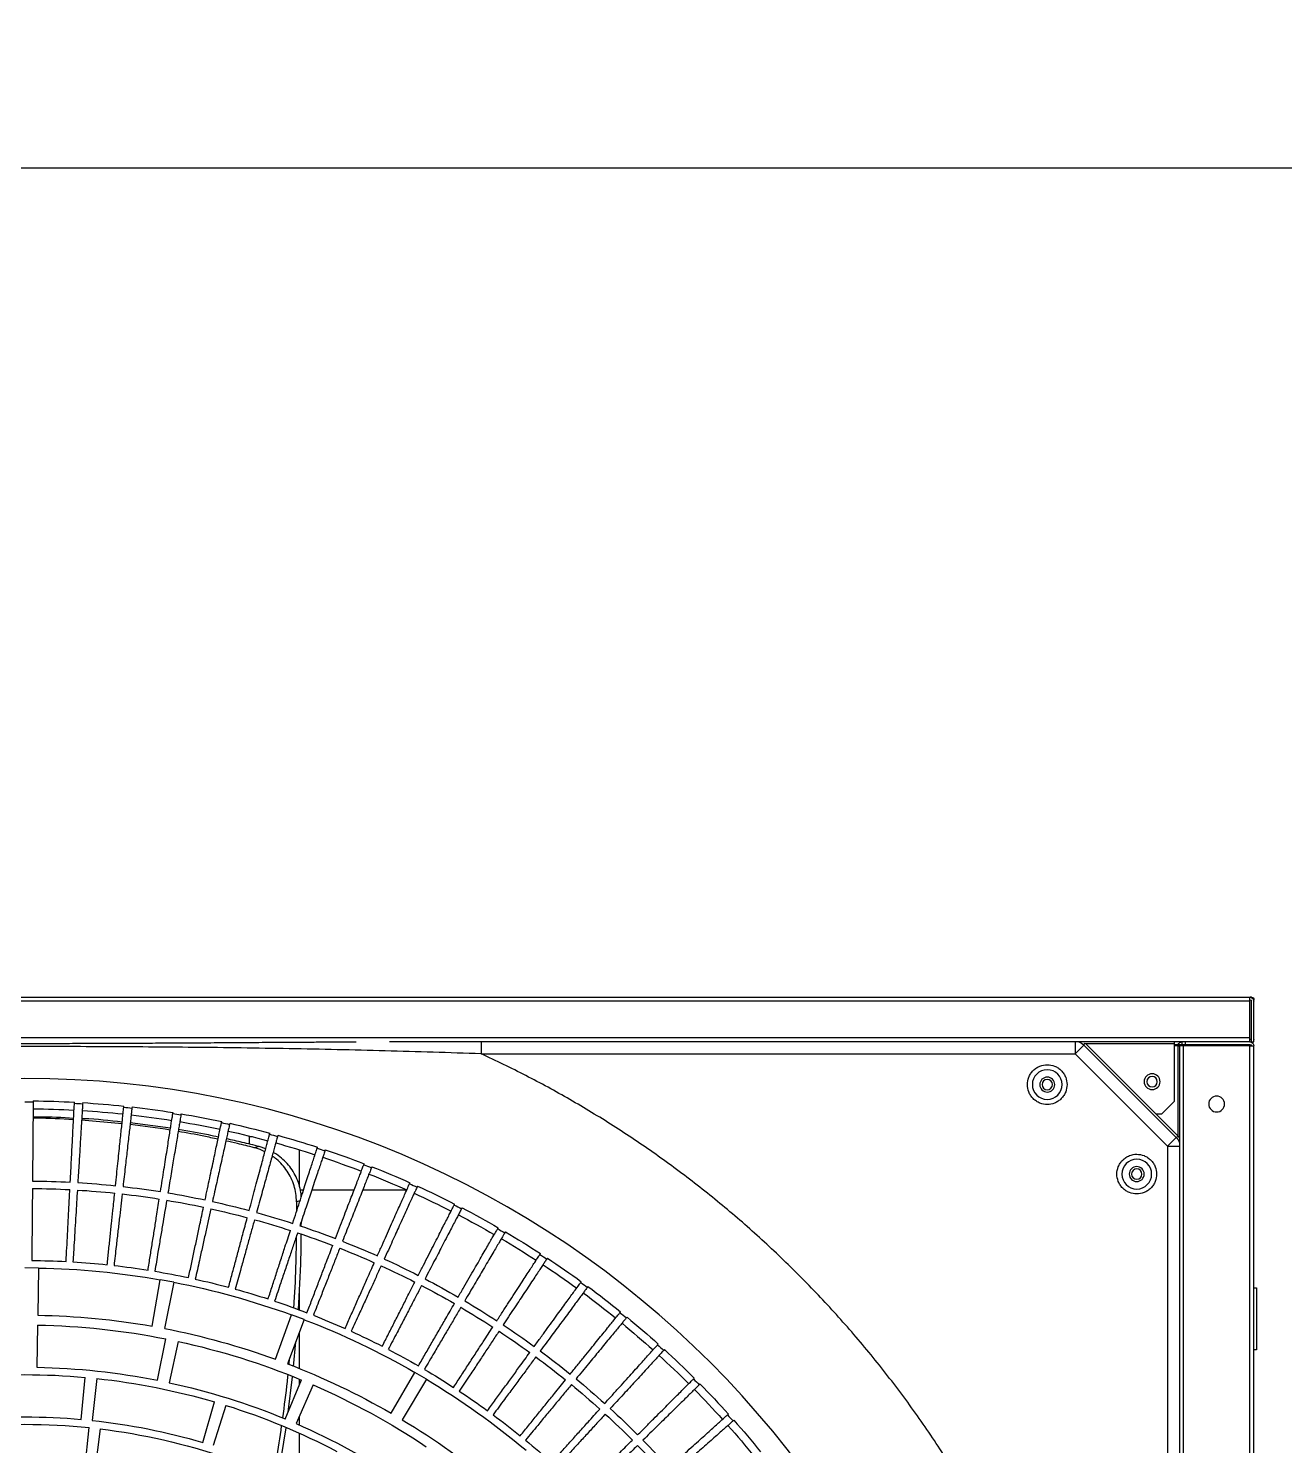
# Model space of a CAD drawing. Header units: millimetres. Extents: x 11476074 to 24729458, y -1239991 to 2813188.
# Drawn here: x 12563098 to 12563604, y 429349 to 429919 of the extents above; entities that cross this region are included whole.
import ezdxf

# ---------------------------------------------------------------- set-up
doc = ezdxf.new("R2010")
doc.units = ezdxf.units.MM
doc.header["$LTSCALE"] = 1000
for name, color, linetype in [('20220819景观提资', 11, 'Continuous'), ('HZHZNEWPLOTLAYER#@$TT', 7, 'Continuous'), ('S-热媒1', 200, '热媒管1'), ('排水沟', 133, 'Continuous')]:
    doc.layers.add(name, color=color, linetype=linetype)
doc.styles.add('TITXV', font='', dxfattribs={"width": 0.7})
doc.styles.get('TITXV').set_extended_font_data('SimSun')
doc.linetypes.add('热媒管1', pattern='A,5,-0.2,["1RM",TITXV,S=0.2,R=0,X=-0.1,Y=-0.1],-0.4', length=5.6)

# ---------------------------------------------------------------- blocks, each defined once
blk = doc.blocks.new('A$C2E1F4B8B')
at = {"layer": '20220819景观提资'}
h = blk.add_hatch(dxfattribs=at)
h.set_pattern_fill('草坪或沼泽', color=68, scale=200)
h.set_pattern_definition([(0, (-25387.84, -126494.34), (800, 800), [120, -24, 32, -24, 120, -480]), (0, (-25427.84, -126470.34), (800, 800), [80, -60, 120, -60, 80, -400]), (0, (-25147.84, -126150.34), (800, 800), [100, -40, 100, -560]), (0, (-25547.84, -125990.34), (800, 800), [40, -80, 40, -640]), (90, (-25467.84, -125990.34), (-800, 800), [72, -728]), (90, (-25227.84, -126470.34), (-800, 800), [80, -720]), (90, (-25027.84, -126150.34), (-800, 800), [80, -720]), (45, (-25123.84, -126478.34), (9e-14, 800), [80, -1051.3708]), (135, (-25331.84, -126478.34), (-800, 9e-14), [80, -1051.3708]), (63.43495, (-25147.84, -126474.34), (4e-08, 800), [80, -1708.8544]), (75.96376, (-25187.84, -126470.34), (3e-08, 800), [80, -3218.4845]), (75.96376, (-24987.84, -126150.34), (3e-08, 800), [64, -3234.4845]), (75.96376, (-25451.84, -125990.34), (3e-08, 800), [56, -3242.4845]), (104.03624, (-25267.84, -126470.34), (-3e-08, 800), [80, -3218.4845]), (104.03624, (-25067.84, -126150.34), (-3e-08, 800), [64, -3234.4845]), (104.03624, (-25483.84, -125990.34), (-3e-08, 800), [56, -3242.4845]), (116.56505, (-25307.84, -126474.34), (-3e-07, 800), [80, -1708.8534])])
edge = h.paths.add_edge_path()
edge.add_arc((44235.03, 65460.2), 1750.28, 360, 395.09193)
edge.add_line((45667.17, 66466.42), (38842.06, 76200))
edge.add_line((38842.06, 76200), (37506, 76200))
edge.add_line((37506, 76200), (37234.9, 76200))
edge.add_line((37234.9, 76200), (37234.9, 77700))
edge.add_line((37234.9, 77700), (35934.9, 77700))
edge.add_line((35934.9, 77700), (34734.9, 77700))
edge.add_line((34734.9, 77700), (34734.9, 85100))
edge.add_line((34734.9, 85100), (34979.15, 85192.41))
edge.add_line((34979.15, 85192.41), (32340.76, 83499.46))
edge.add_line((32340.76, 83499.46), (32534.9, 83500))
edge.add_line((32534.9, 83500), (28299.19, 83500))
edge.add_line((28299.19, 83500), (28299.19, 81108.02))
edge.add_line((28299.19, 81108.02), (28299.19, 78471.41))
edge.add_line((28299.19, 78471.41), (32556.41, 78468.58))
edge.add_line((32556.41, 78468.58), (32556.41, 73287.21))
edge.add_line((32556.41, 73287.21), (35556.41, 73287.21))
edge.add_line((35556.41, 73287.21), (35556.41, 72687.21))
edge.add_line((35556.41, 72687.21), (38201.07, 72687.21))
edge.add_line((38201.07, 72687.21), (38201.07, 73587.21))
edge.add_line((38201.07, 73587.21), (40001.07, 73587.21))
edge.add_line((40001.07, 73587.21), (40001.07, 71787.21))
edge.add_line((40001.07, 71787.21), (38201.07, 71787.21))
edge.add_line((38201.07, 71787.21), (33618.63, 71787.21))
edge.add_line((33618.63, 71787.21), (33618.63, 72687.21))
edge.add_line((33618.63, 72687.21), (32556.41, 72687.21))
edge.add_line((32556.41, 72687.21), (32556.41, 73287.21))
edge.add_line((32556.41, 73287.21), (32556.41, 78468.58))
edge.add_line((32556.41, 78468.58), (28299.19, 78471.41))
edge.add_line((28299.19, 78471.41), (28299.19, 81108.02))
edge.add_line((28299.19, 81108.02), (28299.19, 83500))
edge.add_line((28299.19, 83500), (32768.93, 84300))
edge.add_line((32768.93, 84300), (33817.19, 84300))
edge.add_line((33817.19, 84300), (34979.15, 85192.41))
edge.add_line((34979.15, 85192.41), (36171.94, 86028.88))
edge.add_line((36171.94, 86028.88), (33186.35, 90286.39))
edge.add_line((33186.35, 90286.39), (26614.81, 85677.89))
edge.add_arc((24692.27, 88307.12), 3257.15, 271.35346, 306.17489, ccw=False)
edge.add_line((24769.21, 85050.88), (22434.9, 85050))
edge.add_arc((22408.27, 82298.72), 2751.41, 89.44547, 125.03665)
edge.add_line((20828.69, 84551.53), (19610.37, 83697.15))
edge.add_arc((20198.54, 80755.37), 3000, 35.03464, 101.30653, ccw=False)
edge.add_line((22654.96, 82477.58), (34282.36, 65893.28))
edge.add_arc((31825.95, 64171.06), 3000, -54.96536, 35.03464, ccw=False)
edge.add_line((33548.16, 61714.65), (27598.93, 57543.59))
edge.add_arc((25876.71, 60000), 3000, 270, 305.03464, ccw=False)
edge.add_line((25876.71, 57000), (6534.9, 57000))
edge.add_arc((6534.9, 60000), 3000, 180, 270, ccw=False)
edge.add_line((3534.9, 60000), (3534.9, 67789.64))
edge.add_line((3534.9, 67789.64), (2225.69, 66888.59))
edge.add_arc((4120.7, 64580.63), 2986.26, 129.38858, 178.99224)
edge.add_line((1134.9, 64633.15), (1134.9, 55900))
edge.add_line((1134.9, 55900), (5084.9, 55900))
edge.add_line((5084.9, 55900), (31718.62, 55900))
edge.add_line((31718.62, 55900), (31718.62, 58600))
edge.add_line((31718.62, 58600), (30245.18, 58600))
edge.add_line((30245.18, 58600), (30245.18, 59000))
edge.add_line((30245.18, 59000), (35469.95, 59000))
edge.add_line((35469.95, 59000), (35469.95, 60499.95))
edge.add_line((35469.95, 60499.95), (33405.97, 60499.95))
edge.add_line((33405.97, 60499.95), (33405.97, 60899.95))
edge.add_line((33405.97, 60899.95), (40285.24, 60899.95))
edge.add_line((40285.24, 60899.95), (40285.24, 60899.95))
edge.add_line((40285.24, 60899.95), (40285.24, 61499.95))
edge.add_line((40285.24, 61499.95), (42085.24, 61499.95))
edge.add_line((42085.24, 61499.95), (42085.24, 60899.9))
edge.add_line((42085.24, 60899.9), (45985.31, 60899.81))
edge.add_line((45985.31, 60899.81), (45985.31, 65460.2))
h.paths.add_polyline_path([(35284.9, 75502.28), (35284.9, 76102.28), (37084.9, 76102.28), (37084.9, 75502.28)], flags=16)
h.paths.add_polyline_path([(34684.9, 76202.28), (34684.9, 77500), (36484.9, 77500), (36484.9, 76202.28)], flags=16)
h.paths.add_polyline_path([(36184.9, 74802.28), (34384.9, 74802.28), (34384.9, 75402.28), (36184.9, 75402.28)], flags=16)
h.paths.add_polyline_path([(36184.9, 74102.28), (34384.9, 74102.28), (34384.9, 74702.28), (36184.9, 74702.28)], flags=16)
h.paths.add_polyline_path([(35556.41, 73387.26), (33756.41, 73387.26), (33756.41, 73987.26), (35556.41, 73987.26)], flags=16)
h.paths.add_polyline_path([(35556.41, 73287.21), (35556.41, 72687.21), (32556.41, 72687.21), (32556.41, 73287.21)], flags=17)
h.paths.add_polyline_path([(36335.93, 71087.21), (34535.93, 71087.21), (34535.93, 71687.21), (36335.93, 71687.21)], flags=16)
h.paths.add_polyline_path([(36335.93, 70387.21), (34835.93, 70387.21), (34835.93, 70987.21), (36335.93, 70987.21)], flags=16)
h.paths.add_polyline_path([(36635.93, 69687.21), (34835.93, 69687.21), (34835.93, 70287.21), (36635.93, 70287.21)], flags=16)
h.paths.add_polyline_path([(36635.93, 67787.21), (36635.93, 69587.21), (42635.93, 69587.21), (42635.93, 67787.21), (40835.93, 67787.21)], flags=16)
h.paths.add_polyline_path([(36535.93, 67787.21), (35785.21, 67787.21), (35785.21, 69587.21), (36535.93, 69587.21)], flags=16)
h.paths.add_polyline_path([(35785.21, 67087.21), (35785.21, 67687.21), (38785.21, 67687.21), (38785.21, 67087.21)], flags=16)
h.paths.add_polyline_path([(35934.9, 65707.21), (35934.9, 66987.21), (38634.9, 66987.21), (38634.9, 65707.21)], flags=16)
h.paths.add_polyline_path([(37585.21, 65093.56), (37585.21, 65693.56), (37585.21, 65707.21), (39385.21, 65707.21), (39385.21, 65693.61), (39385.21, 65093.56)], flags=16)
h.paths.add_polyline_path([(39485.21, 64393.56), (39485.21, 65693.61), (43444.68, 65693.61), (43444.68, 65693.56), (45244.68, 65693.56), (45244.68, 63893.56), (43444.68, 63893.56), (43444.68, 64393.56)], flags=16)
h.paths.add_polyline_path([(38131.28, 63693.56), (38131.28, 64293.56), (40831.28, 64293.56), (40831.28, 63693.56)], flags=16)
h.paths.add_polyline_path([(36985.21, 64393.56), (36985.21, 64993.56), (39385.21, 64993.56), (39385.21, 64393.56)], flags=16)
h.paths.add_polyline_path([(39385.21, 65707.21), (39385.21, 65693.61), (37585.21, 65693.61), (37585.21, 65707.21)], flags=0)
h.paths.add_polyline_path([(39631.28, 62993.56), (39631.28, 63593.56), (41431.28, 63593.56), (41431.28, 62993.56)], flags=16)
h.paths.add_polyline_path([(40531.28, 62893.56), (42031.28, 62893.56), (42031.28, 62293.56), (40531.28, 62293.56)], flags=16)
h.paths.add_polyline_path([(40531.28, 62193.56), (42331.28, 62193.56), (42331.28, 61593.56), (40531.28, 61593.56)], flags=16)
blk = doc.blocks.new('A$C2A916A55')
at = {"color": 8, "linetype": 'Continuous'}
for p, q in [((-144.4, -30), (662.4, -30)), ((-144.4, -31.6), (662.4, -31.6)), ((540, -29), (540, -30)), ((565, -29), (540, -29)), ((565, -30), (565, -29)), ((662.4, -31.6), (662.4, -30)), ((662.4, -31.6), (662.4, -58.4)), ((662.4, -32), (663, -32)), ((663, -57.5), (663, -31.6)), ((664, -30.89), (663.99, -31)), ((663.99, -31.52), (663.99, -31)), ((664, -31), (664, -30)), ((664, -30), (680.4, -30)), ((664, -31), (680.4, -31)), ((664, -31), (664, -31)), ((664, -31.6), (664, -378.14)), ((664, -31.6), (665.6, -31.6)), ((664, -31.6), (664, -57.5)), ((665, -30), (664.91, -30)), ((665, -30), (665, -30)), ((665, -30), (680.99, -30)), ((665, -31), (665, -31.6)), ((665.6, -31.6), (665.6, -1018.4)), ((665.6, -31.6), (680.4, -31.6)), ((680.4, -31.6), (680.4, -1018.4)), ((680.4, -31.6), (682, -31.6)), ((680.99, -31.52), (680.99, -31.6)), ((681.88, -31), (682, -31)), ((682, -31), (682, -31.49)), ((682, -1018.4), (682, -31.6)), ((-144.4, -58.4), (662.4, -58.4)), ((662.4, -60), (-144.4, -60)), ((622.02, -64.79), (622.02, -60)), ((625.55, -61.26), (622.02, -64.79)), ((625.92, -60.38), (625.55, -61.26)), ((662.75, -98.46), (625.55, -61.26)), ((663.4, -97.86), (625.92, -60.38)), ((662.4, -60.6), (626.14, -60.6)), ((635, -67.1), (640, -62.1)), ((663.4, -62.1), (640, -62.1)), ((662.4, -58.4), (662.4, -60)), ((662.4, -60.6), (662.4, -60)), ((662.4, -60.6), (662.4, -62.1)), ((663, -57.5), (664, -57.5)), ((663, -59), (663, -57.5)), ((663, -62.1), (663, -59)), ((664, -59), (663, -59)), ((664, -62.1), (663.4, -62.1)), ((663.4, -97.86), (663.4, -62.1)), ((664, -60), (663.64, -60)), ((664, -57.5), (664, -59)), ((664, -59), (664, -62.1)), ((622.02, -64.79), (-104.02, -64.79)), ((659.21, -101.99), (622.02, -64.79)), ((635, -69.46), (635, -67.1)), ((659.21, -101.99), (662.75, -98.46)), ((659.21, -341.21), (659.21, -101.99)), ((664, -101.99), (659.21, -101.99)), ((662.75, -98.46), (663.63, -98.09)), ((511.63, -239.46), (511.34, -239.78)), ((513.82, -242), (514.11, -241.68)), ((526.23, -253.07), (525.92, -253.38)), ((528.29, -255.72), (528.59, -255.42)), ((540.09, -267.43), (539.77, -267.72)), ((542.01, -270.18), (542.33, -269.89)), ((553.19, -282.5), (552.86, -282.77)), ((554.96, -285.34), (555.29, -285.07)), ((565.48, -298.22), (565.13, -298.48)), ((567.1, -301.16), (567.44, -300.91)), ((576.92, -314.58), (576.57, -314.81)), ((578.39, -317.59), (578.75, -317.36)), ((587.5, -331.5), (587.13, -331.72)), ((588.81, -334.59), (589.18, -334.38)), ((664, -341.21), (659.21, -341.21)), ((597.18, -348.96), (596.8, -349.16)), ((598.32, -352.11), (598.7, -351.92)), ((528.15, -363.28), (511.87, -373.07)), ((528.15, -363.28), (530.93, -368)), ((514.48, -377.5), (530.93, -368)), ((605.93, -366.9), (605.54, -367.08)), ((606.9, -370.11), (607.3, -369.93)), ((604.25, -371.29), (604.25, -389.01)), ((613.73, -385.27), (613.33, -385.43)), ((604.25, -392.48), (604.25, -409.49)), ((614.53, -388.53), (614.93, -388.37)), ((620.56, -404.03), (620.15, -404.17)), ((525.87, -408.97), (510.28, -415.75)), ((621.19, -407.32), (621.6, -407.19)), ((506.45, -414.5), (487.71, -414.5)), ((513.13, -414.5), (509.73, -414.5)), ((512.14, -420.15), (527.85, -413.64)), ((528.2, -414.5), (525.77, -414.5)), ((546.86, -414.5), (532.52, -414.5)), ((533.34, -416.77), (543.19, -415.91)), ((552.15, -412.48), (534.41, -419.29)), ((552.15, -412.48), (554.06, -417.61)), ((563.33, -414.5), (556.12, -414.5)), ((589.76, -413.69), (591.74, -413.67)), ((599.64, -415.61), (595.69, -415.61)), ((599.94, -414.23), (599.64, -415.61)), ((604.25, -412.83), (604.25, -414.06)), ((620.57, -414.5), (606.19, -414.5)), ((491.24, -422.58), (508.65, -419.8)), ((514.96, -418.99), (529.19, -417.22)), ((536.42, -418.51), (534.17, -418.74)), ((536.21, -424.11), (554.06, -417.61)), ((620.97, -428.01), (621.85, -430.6)), ((626.39, -423.12), (625.98, -423.23)), ((626.85, -426.44), (627.27, -426.33)), ((621.85, -430.6), (621.41, -432.66)), ((625.8, -433.35), (625.8, -434.5)), ((622.82, -434.5), (625.8, -434.5)), ((517.64, -444.08), (501.41, -449.15)), ((631.22, -442.49), (630.8, -442.58)), ((502.7, -453.4), (519.01, -448.6)), ((631.5, -445.83), (631.93, -445.74)), ((635.03, -462.08), (634.6, -462.15)), ((543.38, -463.26), (526.76, -466.87)), ((567.23, -465.09), (548.58, -468.72)), ((567.23, -465.09), (568.23, -470.48)), ((629.23, -466.37), (631.44, -482.57)), ((635.14, -465.43), (635.56, -465.36)), ((527.74, -471.55), (544.41, -468.23)), ((549.52, -473.78), (568.23, -470.48)), ((637.81, -481.85), (637.38, -481.89)), ((637.74, -485.2), (638.17, -485.15)), ((631.08, -485.9), (632.52, -502.16)), ((508.17, -494.73), (491.29, -496.78)), ((528.45, -496.09), (511.55, -497.9)), ((491.75, -500.84), (508.66, -499.08)), ((511.99, -502.32), (528.92, -500.8)), ((639.55, -501.73), (639.12, -501.76)), ((639.3, -505.07), (639.73, -505.05)), ((549.96, -519.93), (532.96, -520.22)), ((572.95, -519.52), (553.96, -519.86)), ((572.95, -519.52), (573, -525)), ((640.24, -521.68), (639.81, -521.68))]:
    blk.add_line(p, q, dxfattribs=at)
for centre, radius in [((639, -45), 3.2), ((648, -71), 3.2), ((610.77, -77.18), 6), ((610.77, -77.18), 3), ((648, -71), 2.1), ((610.8, -77.2), 2.1), ((646.82, -113.23), 6), ((646.82, -113.23), 3), ((646.82, -113.23), 2.1), ((259, -525), 390.3)]:
    blk.add_circle(centre, radius, dxfattribs=at)
for centre, radius, start, end in [((662.4, -31.6), 1.6, 0, 90), ((662.4, -31.6), 0.6, 0, 90), ((680.4, -31.6), 1.6, 0, 90), ((680.4, -31.6), 0.6, 0, 90), ((680.99, -31), 1, 0, 90), ((622.01, -64.8), 5.01, 45.0467, 73.5872), ((662.4, -59), 1.6, 292.2563, 0), ((659.2, -101.99), 5.01, 16.6402, 44.9533), ((259, -525), 378.08, 48.5, 51), ((259, -525), 381.26, 48.5, 51), ((259, -525), 380.83, 48, 48.5), ((259, -525), 378.08, 45.5, 48), ((259, -525), 381.26, 45.5, 48), ((259, -525), 380.83, 45, 45.5), ((259, -525), 381.26, 42.5, 45), ((259, -525), 378.08, 42.5, 45), ((259, -525), 346, 45.5, 48), ((259, -525), 349, 45.5, 48), ((259, -525), 380.83, 42, 42.5), ((259, -525), 378.08, 39.5, 42), ((259, -525), 381.26, 39.5, 42), ((259, -525), 349, 42.5, 45), ((259, -525), 346, 42.5, 45), ((259, -525), 380.83, 39, 39.5), ((259, -525), 381.26, 36.5, 39), ((259, -525), 378.08, 36.5, 39), ((259, -525), 346, 39.5, 42), ((259, -525), 349, 39.5, 42), ((259, -525), 380.83, 36, 36.5), ((259, -525), 381.26, 33.5, 36), ((259, -525), 346, 36.5, 39), ((259, -525), 349, 36.5, 39), ((259, -525), 378.08, 33.5, 36), ((259, -525), 317, 39.5, 42), ((259, -525), 378.08, 30.5, 33), ((259, -525), 380.83, 33, 33.5), ((259, -525), 381.26, 30.5, 33), ((259, -525), 314, 31, 40), ((259, -525), 346, 33.5, 36), ((259, -525), 349, 33.5, 36), ((259, -525), 317, 36.5, 39), ((259, -525), 295, 31, 40), ((259, -525), 346, 30.5, 33), ((259, -525), 349, 30.5, 33), ((259, -525), 378.08, 27.5, 30), ((259, -525), 380.83, 30, 30.5), ((259, -525), 381.26, 27.5, 30), ((259, -525), 317, 33.5, 36), ((259, -525), 317, 30.5, 33), ((259, -525), 346, 27.5, 30), ((259, -525), 349, 27.5, 30), ((259, -525), 378.08, 24.5, 27), ((259, -525), 380.83, 27, 27.5), ((259, -525), 381.26, 24.5, 27), ((259, -525), 291, 23.5, 33.75), ((259, -525), 314, 21, 30), ((259, -525), 317, 27.5, 30), ((259, -525), 346, 24.5, 27), ((259, -525), 349, 24.5, 27), ((259, -525), 380.83, 24, 24.5), ((259, -525), 381.26, 21.5, 24), ((259, -525), 274, 23.5, 33.75), ((259, -525), 378.08, 21.5, 24), ((259, -525), 295, 21, 30), ((259, -525), 317, 24.5, 27), ((259, -525), 346, 21.5, 24), ((259, -525), 349, 21.5, 24), ((259, -525), 380.83, 21, 21.5), ((259, -525), 378.08, 18.5, 21), ((259, -525), 381.26, 18.5, 21), ((259, -525), 271, 17.375, 27.625), ((259, -525), 317, 21.5, 24), ((259, -525), 346, 18.5, 21), ((259, -525), 349, 18.5, 21), ((259, -525), 380.83, 18, 18.5), ((259, -525), 378.08, 15.5, 18), ((259, -525), 381.26, 15.5, 18), ((259, -525), 291, 12.25, 22.5), ((259, -525), 317, 18.5, 21), ((259, -525), 274, 12.25, 22.5), ((259, -525), 314, 11, 20), ((259, -525), 346, 15.5, 18), ((259, -525), 349, 15.5, 18), ((259, -525), 295, 11, 20), ((259, -525), 317, 15.5, 18), ((259, -525), 378.08, 12.5, 15), ((259, -525), 380.83, 15, 15.5), ((259, -525), 381.26, 12.5, 15), ((259, -525), 346, 12.5, 15), ((259, -525), 349, 12.5, 15), ((259, -525), 251, 6.9286, 18.7857), ((259, -525), 317, 12.5, 15), ((259, -525), 380.83, 12, 12.5), ((259, -525), 271, 6.125, 16.375), ((259, -525), 378.08, 9.5, 12), ((259, -525), 381.26, 9.5, 12), ((259, -525), 254, 6.125, 16.375), ((259, -525), 346, 9.5, 12), ((259, -525), 349, 9.5, 12), ((259, -525), 317, 9.5, 12), ((259, -525), 380.83, 9, 9.5), ((259, -525), 378.08, 6.5, 9), ((259, -525), 381.26, 6.5, 9), ((259, -525), 274, 1, 11.25), ((259, -525), 291, 1, 11.25), ((259, -525), 314, 1, 10), ((259, -525), 346, 6.5, 9), ((259, -525), 349, 6.5, 9), ((259, -525), 295, 1, 10), ((259, -525), 317, 6.5, 9), ((259, -525), 380.83, 6, 6.5), ((259, -525), 381.26, 3.5, 6), ((259, -525), 346, 3.5, 6), ((259, -525), 349, 3.5, 6), ((259, -525), 378.08, 3.5, 6), ((259, -525), 317, 3.5, 6), ((259, -525), 251, 354.0714, 5.9286), ((259, -525), 271, 354.875, 5.125), ((259, -525), 380.83, 3, 3.5), ((259, -525), 254, 354.875, 5.125), ((259, -525), 346, 0.5, 3), ((259, -525), 349, 0.5, 3), ((259, -525), 378.08, 0.5, 3), ((259, -525), 381.26, 0.5, 3), ((259, -525), 317, 0.5, 3), ((259, -525), 380.83, 0, 0.5)]:
    blk.add_arc(centre, radius, start, end, dxfattribs=at)
blk.add_ellipse((622.38, -63.92), major_axis=(1.92, 4.62), ratio=0.998885, start_param=5.89088, end_param=6.003955, dxfattribs=at)
at = {"color": 8, "linetype": 'Continuous', "start_tangent": (50.429055, -5.355315), "end_tangent": (50.429055, 5.355315)}
for points in [[(610.77, -69.18), (613.72, -69.75), (615.15, -70.49), (616.43, -71.53), (617.47, -72.81), (618.21, -74.24), (618.77, -77.18), (618.21, -80.13), (617.47, -81.56), (616.43, -82.84), (615.15, -83.88), (613.72, -84.62), (610.77, -85.18), (607.83, -84.62), (606.39, -83.88), (605.11, -82.84), (604.08, -81.56), (603.33, -80.13), (602.77, -77.18), (603.33, -74.24), (604.08, -72.81), (605.11, -71.53), (606.39, -70.49), (607.83, -69.75), (610.77, -69.18)], [(646.82, -105.23), (649.77, -105.8), (651.2, -106.54), (652.48, -107.58), (653.52, -108.86), (654.26, -110.29), (654.82, -113.23), (654.26, -116.18), (653.52, -117.61), (652.48, -118.89), (651.2, -119.93), (649.77, -120.67), (646.82, -121.23), (643.88, -120.67), (642.44, -119.93), (641.16, -118.89), (640.13, -117.61), (639.38, -116.18), (638.82, -113.23), (639.38, -110.29), (640.13, -108.86), (641.16, -107.58), (642.44, -106.54), (643.88, -105.8), (646.82, -105.23)]]:
    blk.add_spline(points, degree=3, dxfattribs=at)
at = {"color": 8, "linetype": 'Continuous'}
for points, knots in [([(-141.21, -341.21), (-138.35, -335.19), (-132.6, -323.09), (-122.9, -305.39), (-112.34, -287.93), (-100.84, -270.82), (-88.44, -254.11), (-75.15, -237.88), (-61.01, -222.19), (-46.04, -207.11), (-30.28, -192.71), (-13.79, -179.04), (3.39, -166.16), (21.2, -154.12), (39.58, -142.96), (58.46, -132.72), (77.76, -123.44), (97.42, -115.13), (117.38, -107.82), (137.53, -101.51), (157.83, -96.21), (178.19, -91.92), (198.54, -88.61), (218.81, -86.29), (238.94, -84.91), (259, -84.45), (279.06, -84.91), (299.19, -86.29), (319.47, -88.61), (339.81, -91.92), (360.18, -96.21), (380.47, -101.51), (400.63, -107.82), (420.58, -115.13), (440.24, -123.44), (459.55, -132.72), (478.43, -142.96), (496.8, -154.12), (514.61, -166.16), (531.79, -179.04), (548.29, -192.71), (564.04, -207.11), (579.01, -222.19), (593.16, -237.88), (606.44, -254.11), (618.84, -270.82), (630.34, -287.93), (640.9, -305.39), (650.6, -323.09), (656.35, -335.19), (659.21, -341.21)], [0, 0, 0, 0, 0.019911, 0.040002, 0.060267, 0.080846, 0.101561, 0.122409, 0.143475, 0.16463, 0.185865, 0.207213, 0.228594, 0.25, 0.271406, 0.292786, 0.314135, 0.33537, 0.356524, 0.377591, 0.398438, 0.419154, 0.439733, 0.459997, 0.480088, 0.5, 0.519911, 0.540002, 0.560267, 0.580846, 0.601561, 0.622409, 0.643475, 0.66463, 0.685865, 0.707213, 0.728594, 0.75, 0.771406, 0.792786, 0.814135, 0.83537, 0.856524, 0.877591, 0.898438, 0.919154, 0.939733, 0.959997, 0.980088, 1, 1, 1, 1]), ([(511.34, -239.78), (511.24, -239.9), (511.03, -240.14), (510.33, -240.93), (509.33, -242.06), (508.02, -243.54), (506.43, -245.33), (504.57, -247.43), (502.43, -249.86), (499.48, -253.2), (495.53, -257.66), (492.03, -261.62), (490.26, -263.62)], [0, 0, 0, 0, 0.086603, 0.173206, 0.262324, 0.351443, 0.438046, 0.524649, 0.613767, 0.702886, 0.849926, 1, 1, 1, 1]), ([(492.53, -265.65), (493.57, -264.49), (495.66, -262.17), (498.58, -258.92), (501.34, -255.86), (503.87, -253.05), (506.12, -250.55), (508.11, -248.34), (509.85, -246.41), (511.61, -244.45), (513.17, -242.72), (513.6, -242.24), (513.82, -242)], [0, 0, 0, 0, 0.086603, 0.173206, 0.262324, 0.351443, 0.438046, 0.524649, 0.613767, 0.702886, 0.849926, 1, 1, 1, 1]), ([(525.92, -253.38), (525.81, -253.49), (525.59, -253.72), (524.85, -254.47), (523.8, -255.55), (522.41, -256.96), (520.73, -258.66), (518.77, -260.67), (516.5, -262.98), (513.37, -266.16), (509.2, -270.4), (505.49, -274.17), (503.62, -276.08)], [0, 0, 0, 0, 0.086603, 0.173206, 0.262324, 0.351443, 0.438046, 0.524649, 0.613767, 0.702886, 0.849926, 1, 1, 1, 1]), ([(505.78, -278.22), (506.88, -277.12), (509.09, -274.92), (512.18, -271.82), (515.1, -268.91), (517.76, -266.24), (520.14, -263.86), (522.25, -261.75), (524.09, -259.92), (525.95, -258.06), (527.59, -256.41), (528.05, -255.95), (528.29, -255.72)], [0, 0, 0, 0, 0.086603, 0.173206, 0.262324, 0.351443, 0.438046, 0.524649, 0.613767, 0.702886, 0.849926, 1, 1, 1, 1]), ([(539.77, -267.72), (539.66, -267.83), (539.43, -268.04), (538.65, -268.76), (537.53, -269.78), (536.08, -271.11), (534.31, -272.73), (532.24, -274.62), (529.86, -276.81), (526.57, -279.82), (522.18, -283.84), (518.28, -287.42), (516.31, -289.22)], [0, 0, 0, 0, 0.086603, 0.173206, 0.262324, 0.351443, 0.438046, 0.524649, 0.613767, 0.702886, 0.849926, 1, 1, 1, 1]), ([(518.36, -291.48), (519.52, -290.44), (521.83, -288.35), (525.09, -285.42), (528.15, -282.66), (530.95, -280.14), (533.45, -277.89), (535.67, -275.89), (537.6, -274.16), (539.55, -272.39), (541.28, -270.84), (541.77, -270.4), (542.01, -270.18)], [0, 0, 0, 0, 0.086603, 0.173206, 0.262324, 0.351443, 0.438046, 0.524649, 0.613767, 0.702886, 0.849926, 1, 1, 1, 1]), ([(501.52, -278.22), (500.36, -279.4), (498.04, -281.75), (494.37, -285.5), (490.55, -289.38), (486.15, -293.86), (483, -297.06), (481.19, -298.9)], [0, 0, 0, 0, 0.1833183, 0.3666366, 0.5552806, 0.7439247, 1, 1, 1, 1]), ([(483.15, -300.85), (484.46, -299.54), (487.08, -296.92), (491, -293), (494.88, -289.12), (499.17, -284.83), (502.02, -281.98), (503.66, -280.35)], [0, 0, 0, 0, 0.183318, 0.366637, 0.555281, 0.743925, 1, 1, 1, 1]), ([(552.86, -282.77), (552.73, -282.87), (552.49, -283.07), (551.67, -283.74), (550.51, -284.7), (548.99, -285.96), (547.14, -287.48), (544.97, -289.27), (542.47, -291.33), (539.03, -294.16), (534.44, -297.95), (530.36, -301.31), (528.3, -303.01)], [0, 0, 0, 0, 0.086603, 0.173206, 0.262324, 0.351443, 0.438046, 0.524649, 0.613767, 0.702886, 0.849926, 1, 1, 1, 1]), ([(530.22, -305.37), (531.44, -304.39), (533.86, -302.43), (537.26, -299.67), (540.46, -297.08), (543.39, -294.71), (546.01, -292.59), (548.33, -290.71), (550.34, -289.08), (552.39, -287.42), (554.2, -285.96), (554.7, -285.55), (554.96, -285.34)], [0, 0, 0, 0, 0.086603, 0.173206, 0.262324, 0.351443, 0.438046, 0.524649, 0.613767, 0.702886, 0.849926, 1, 1, 1, 1]), ([(514.1, -291.25), (512.88, -292.37), (510.45, -294.6), (506.58, -298.14), (502.57, -301.82), (497.94, -306.06), (494.62, -309.1), (492.72, -310.84)], [0, 0, 0, 0, 0.1833183, 0.3666366, 0.5552806, 0.7439247, 1, 1, 1, 1]), ([(494.58, -312.89), (495.95, -311.65), (498.71, -309.17), (502.82, -305.46), (506.91, -301.79), (511.42, -297.73), (514.41, -295.04), (516.13, -293.49)], [0, 0, 0, 0, 0.1833183, 0.3666366, 0.5552806, 0.7439247, 1, 1, 1, 1]), ([(565.13, -298.48), (565, -298.57), (564.75, -298.76), (563.9, -299.39), (562.69, -300.29), (561.1, -301.46), (559.18, -302.89), (556.92, -304.56), (554.32, -306.48), (550.73, -309.14), (545.95, -312.68), (541.69, -315.82), (539.55, -317.41)], [0, 0, 0, 0, 0.086603, 0.173206, 0.262324, 0.351443, 0.438046, 0.524649, 0.613767, 0.702886, 0.849926, 1, 1, 1, 1]), ([(541.35, -319.87), (542.61, -318.95), (545.13, -317.12), (548.67, -314.55), (552.01, -312.12), (555.06, -309.91), (557.78, -307.93), (560.19, -306.18), (562.29, -304.65), (564.42, -303.1), (566.3, -301.74), (566.83, -301.35), (567.1, -301.16)], [0, 0, 0, 0, 0.086603, 0.173206, 0.262324, 0.351443, 0.438046, 0.524649, 0.613767, 0.702886, 0.849926, 1, 1, 1, 1]), ([(525.98, -304.92), (524.71, -305.97), (522.16, -308.07), (518.11, -311.41), (513.91, -314.87), (509.07, -318.87), (505.6, -321.72), (503.61, -323.37)], [0, 0, 0, 0, 0.183318, 0.366637, 0.555281, 0.743925, 1, 1, 1, 1]), ([(505.36, -325.51), (506.79, -324.35), (509.67, -322.02), (513.98, -318.53), (518.25, -315.07), (522.96, -311.25), (526.09, -308.72), (527.89, -307.26)], [0, 0, 0, 0, 0.183318, 0.366637, 0.555281, 0.743925, 1, 1, 1, 1]), ([(537.14, -319.2), (535.81, -320.18), (533.15, -322.14), (528.93, -325.26), (524.56, -328.5), (519.51, -332.24), (515.9, -334.91), (513.82, -336.45)], [0, 0, 0, 0, 0.183318, 0.366637, 0.555281, 0.743925, 1, 1, 1, 1]), ([(576.57, -314.81), (576.43, -314.9), (576.17, -315.07), (575.29, -315.66), (574.03, -316.49), (572.38, -317.58), (570.39, -318.9), (568.05, -320.45), (565.35, -322.24), (561.63, -324.7), (556.67, -327.98), (552.26, -330.9), (550.03, -332.38)], [0, 0, 0, 0, 0.086603, 0.173206, 0.262324, 0.351443, 0.438046, 0.524649, 0.613767, 0.702886, 0.849926, 1, 1, 1, 1]), ([(551.7, -334.93), (553, -334.08), (555.62, -332.38), (559.29, -330), (562.75, -327.75), (565.91, -325.7), (568.73, -323.86), (571.23, -322.24), (573.41, -320.83), (575.62, -319.39), (577.57, -318.12), (578.11, -317.77), (578.39, -317.59)], [0, 0, 0, 0, 0.086603, 0.173206, 0.262324, 0.351443, 0.438046, 0.524649, 0.613767, 0.702886, 0.849926, 1, 1, 1, 1]), ([(515.46, -338.68), (516.96, -337.59), (519.95, -335.41), (524.44, -332.15), (528.88, -328.93), (533.79, -325.36), (537.05, -322.99), (538.92, -321.63)], [0, 0, 0, 0, 0.1833183, 0.3666366, 0.5552806, 0.7439247, 1, 1, 1, 1]), ([(547.53, -334.03), (546.15, -334.95), (543.4, -336.77), (539.02, -339.67), (534.48, -342.67), (529.24, -346.13), (525.5, -348.61), (523.34, -350.04)], [0, 0, 0, 0, 0.1833183, 0.3666366, 0.5552806, 0.7439247, 1, 1, 1, 1]), ([(524.86, -352.35), (526.41, -351.35), (529.52, -349.33), (534.17, -346.31), (538.77, -343.32), (543.86, -340.01), (547.24, -337.82), (549.18, -336.56)], [0, 0, 0, 0, 0.1833183, 0.3666366, 0.5552806, 0.7439247, 1, 1, 1, 1]), ([(587.13, -331.72), (587, -331.8), (586.73, -331.96), (585.81, -332.5), (584.51, -333.26), (582.81, -334.27), (580.75, -335.48), (578.33, -336.91), (575.54, -338.55), (571.7, -340.81), (566.57, -343.83), (562.01, -346.52), (559.71, -347.87)], [0, 0, 0, 0, 0.086603, 0.173206, 0.262324, 0.351443, 0.438046, 0.524649, 0.613767, 0.702886, 0.849926, 1, 1, 1, 1]), ([(561.24, -350.5), (562.59, -349.73), (565.29, -348.17), (569.08, -345.98), (572.65, -343.92), (575.92, -342.03), (578.83, -340.35), (581.42, -338.86), (583.66, -337.56), (585.94, -336.24), (587.96, -335.08), (588.52, -334.76), (588.81, -334.59)], [0, 0, 0, 0, 0.086603, 0.173206, 0.262324, 0.351443, 0.438046, 0.524649, 0.613767, 0.702886, 0.849926, 1, 1, 1, 1]), ([(659.21, -341.21), (659.43, -347.66), (659.87, -360.58), (660.41, -379.95), (660.88, -399.3), (661.27, -418.6), (661.58, -437.83), (661.81, -456.7), (661.97, -475.24), (662.07, -493.46), (662.13, -511.62), (662.14, -529.77), (662.1, -548.56), (662.02, -567.98), (661.86, -588.02), (661.63, -608.08), (661.33, -628.17), (660.93, -648.31), (660.45, -668.47), (659.89, -688.63), (659.44, -702.08), (659.21, -708.8)], [0, 0, 0, 0, 0.052417, 0.105002, 0.15772, 0.210449, 0.263006, 0.315279, 0.365102, 0.414704, 0.463834, 0.512824, 0.561983, 0.616475, 0.671021, 0.725798, 0.780769, 0.835781, 0.890691, 0.945429, 1, 1, 1, 1]), ([(557.12, -349.4), (555.7, -350.23), (552.86, -351.91), (548.33, -354.57), (543.65, -357.34), (538.23, -360.52), (534.37, -362.8), (532.14, -364.12)], [0, 0, 0, 0, 0.183318, 0.366637, 0.555281, 0.743925, 1, 1, 1, 1]), ([(533.53, -366.5), (535.13, -365.58), (538.34, -363.73), (543.14, -360.96), (547.9, -358.21), (553.15, -355.18), (556.64, -353.16), (558.65, -352)], [0, 0, 0, 0, 0.183318, 0.366637, 0.555281, 0.743925, 1, 1, 1, 1]), ([(596.8, -349.16), (596.66, -349.23), (596.38, -349.38), (595.44, -349.87), (594.1, -350.56), (592.35, -351.47), (590.23, -352.58), (587.74, -353.88), (584.86, -355.37), (580.91, -357.43), (575.63, -360.18), (570.94, -362.62), (568.57, -363.85)], [0, 0, 0, 0, 0.086603, 0.173206, 0.262324, 0.351443, 0.438046, 0.524649, 0.613767, 0.702886, 0.849926, 1, 1, 1, 1]), ([(569.96, -366.56), (571.35, -365.85), (574.13, -364.44), (578.03, -362.45), (581.7, -360.58), (585.06, -358.87), (588.06, -357.34), (590.72, -355.99), (593.03, -354.81), (595.37, -353.61), (597.45, -352.56), (598.03, -352.26), (598.32, -352.11)], [0, 0, 0, 0, 0.086603, 0.173206, 0.262324, 0.351443, 0.438046, 0.524649, 0.613767, 0.702886, 0.849926, 1, 1, 1, 1]), ([(565.91, -365.24), (564.44, -366), (561.51, -367.53), (556.86, -369.95), (552.03, -372.46), (546.46, -375.36), (542.48, -377.44), (540.18, -378.63)], [0, 0, 0, 0, 0.1833183, 0.3666366, 0.5552806, 0.7439247, 1, 1, 1, 1]), ([(541.45, -381.09), (543.1, -380.25), (546.4, -378.57), (551.34, -376.05), (556.23, -373.56), (561.64, -370.8), (565.22, -368.98), (567.29, -367.92)], [0, 0, 0, 0, 0.183318, 0.366637, 0.555281, 0.743925, 1, 1, 1, 1]), ([(605.54, -367.08), (605.39, -367.14), (605.11, -367.27), (604.14, -367.71), (602.77, -368.34), (600.97, -369.16), (598.8, -370.15), (596.24, -371.32), (593.29, -372.66), (589.24, -374.51), (583.82, -376.97), (579.01, -379.17), (576.58, -380.28)], [0, 0, 0, 0, 0.086603, 0.173206, 0.262324, 0.351443, 0.438046, 0.524649, 0.613767, 0.702886, 0.849926, 1, 1, 1, 1]), ([(577.83, -383.05), (579.25, -382.42), (582.1, -381.15), (586.1, -379.37), (589.86, -377.69), (593.31, -376.16), (596.38, -374.79), (599.11, -373.58), (601.48, -372.52), (603.88, -371.45), (606.01, -370.51), (606.6, -370.24), (606.9, -370.11)], [0, 0, 0, 0, 0.086603, 0.173206, 0.262324, 0.351443, 0.438046, 0.524649, 0.613767, 0.702886, 0.849926, 1, 1, 1, 1]), ([(573.85, -381.52), (572.35, -382.21), (569.34, -383.57), (564.56, -385.75), (559.61, -388.01), (553.9, -390.61), (549.81, -392.47), (547.46, -393.55)], [0, 0, 0, 0, 0.183318, 0.366637, 0.555281, 0.743925, 1, 1, 1, 1]), ([(548.59, -396.07), (550.29, -395.32), (553.67, -393.81), (558.73, -391.56), (563.75, -389.32), (569.29, -386.85), (572.97, -385.22), (575.09, -384.27)], [0, 0, 0, 0, 0.183318, 0.366637, 0.555281, 0.743925, 1, 1, 1, 1]), ([(613.33, -385.43), (613.18, -385.49), (612.89, -385.6), (611.9, -385.99), (610.5, -386.55), (608.66, -387.27), (606.44, -388.15), (603.82, -389.18), (600.81, -390.36), (596.66, -392), (591.13, -394.18), (586.2, -396.12), (583.72, -397.1)], [0, 0, 0, 0, 0.086603, 0.173206, 0.262324, 0.351443, 0.438046, 0.524649, 0.613767, 0.702886, 0.849926, 1, 1, 1, 1]), ([(584.82, -399.93), (586.27, -399.38), (589.18, -398.26), (593.27, -396.69), (597.12, -395.21), (600.64, -393.86), (603.78, -392.66), (606.57, -391.59), (608.99, -390.66), (611.45, -389.71), (613.62, -388.88), (614.23, -388.65), (614.53, -388.53)], [0, 0, 0, 0, 0.086603, 0.173206, 0.262324, 0.351443, 0.438046, 0.524649, 0.613767, 0.702886, 0.849926, 1, 1, 1, 1]), ([(664.07, -658.46), (664.05, -655.93), (664.03, -651.33), (663.99, -644.61), (663.96, -638.35), (663.92, -632.07), (663.88, -626.62), (663.85, -621.83), (663.82, -617.76), (663.8, -613.59), (663.77, -609.55), (663.74, -604.27), (663.69, -597.93), (663.65, -590.41), (663.6, -582.96), (663.56, -575.46), (663.52, -567.94), (663.48, -559.03), (663.45, -548.66), (663.42, -536.83), (663.41, -525.75), (663.42, -515.43), (663.44, -505.87), (663.46, -496.32), (663.5, -486.75), (663.55, -477.15), (663.59, -469.12), (663.63, -462.56), (663.66, -457.62), (663.69, -452.57), (663.72, -447.49), (663.76, -442.34), (663.79, -437.19), (663.83, -432.02), (663.86, -427.02), (663.89, -421.54), (663.93, -415.76), (663.97, -409.29), (664.01, -402.88), (664.04, -396.93), (664.06, -393.16), (664.07, -391.53)], [0, 0, 0, 0, 0.028433, 0.051651, 0.075602, 0.098945, 0.12248, 0.136994, 0.152989, 0.168393, 0.184044, 0.198583, 0.228057, 0.255569, 0.283372, 0.311947, 0.339884, 0.367875, 0.41195, 0.455967, 0.499961, 0.535578, 0.571136, 0.606724, 0.64242, 0.678303, 0.714508, 0.732707, 0.752253, 0.770181, 0.789545, 0.809589, 0.828301, 0.847724, 0.86786, 0.884687, 0.909553, 0.933052, 0.95766, 0.981658, 1, 1, 1, 1]), ([(580.93, -398.2), (579.39, -398.8), (576.32, -400.01), (571.43, -401.93), (566.37, -403.93), (560.53, -406.23), (556.35, -407.88), (553.94, -408.82)], [0, 0, 0, 0, 0.183318, 0.366637, 0.555281, 0.743925, 1, 1, 1, 1]), ([(554.95, -411.4), (556.67, -410.74), (560.13, -409.41), (565.31, -407.43), (570.43, -405.46), (576.1, -403.28), (579.86, -401.84), (582.02, -401.01)], [0, 0, 0, 0, 0.183318, 0.366637, 0.555281, 0.743925, 1, 1, 1, 1]), ([(620.15, -404.17), (620, -404.22), (619.7, -404.32), (618.69, -404.65), (617.26, -405.13), (615.39, -405.76), (613.12, -406.52), (610.46, -407.41), (607.39, -408.44), (603.16, -409.85), (597.52, -411.74), (592.5, -413.42), (589.97, -414.27)], [0, 0, 0, 0, 0.086603, 0.173206, 0.262324, 0.351443, 0.438046, 0.524649, 0.613767, 0.702886, 0.849926, 1, 1, 1, 1]), ([(590.92, -417.16), (592.4, -416.68), (595.36, -415.71), (599.53, -414.36), (603.45, -413.09), (607.04, -411.92), (610.24, -410.88), (613.07, -409.96), (615.54, -409.16), (618.04, -408.34), (620.26, -407.63), (620.88, -407.42), (621.19, -407.32)], [0, 0, 0, 0, 0.086603, 0.173206, 0.262324, 0.351443, 0.438046, 0.524649, 0.613767, 0.702886, 0.849926, 1, 1, 1, 1]), ([(556.19, -414.85), (563.18, -414.42), (573.28, -413.79), (583.45, -413.74), (586.59, -413.73)], [0, 0, 0, 0, 0.692147, 1, 1, 1, 1]), ([(585.64, -415.71), (582.21, -415.77), (573.4, -415.91), (563.81, -416.32), (557.68, -416.77), (556.9, -416.83)], [0, 0, 0, 0, 0.356216, 0.917587, 1, 1, 1, 1]), ([(587.12, -415.22), (585.56, -415.74), (582.42, -416.79), (577.45, -418.45), (572.29, -420.18), (566.33, -422.17), (562.07, -423.6), (559.62, -424.42)], [0, 0, 0, 0, 0.183318, 0.366637, 0.555281, 0.743925, 1, 1, 1, 1]), ([(599.64, -415.61), (600.74, -415.67), (602.92, -415.78), (606.14, -416.54), (609.2, -417.73), (612.05, -419.34), (614.59, -421.33), (616.64, -423.37), (617.64, -424.83), (618.05, -425.43)], [0, 0, 0, 0, 0.1479018, 0.2957929, 0.4435899, 0.5914316, 0.7422188, 0.8930784, 1, 1, 1, 1]), ([(601.55, -413.7), (602.15, -413.74), (603.85, -413.84), (606.59, -414.53), (609.66, -415.71), (612.51, -417.33), (615.08, -419.32), (617.35, -421.7), (618.84, -423.63), (619.44, -424.82), (619.54, -425.02)], [0, 0, 0, 0, 0.079268, 0.223464, 0.367569, 0.511717, 0.658714, 0.805781, 0.96781, 1, 1, 1, 1]), ([(509.4, -421.73), (504.79, -422.38), (498.99, -423.21), (493.25, -424.24), (492.07, -424.45)], [0, 0, 0, 0, 0.794057, 1, 1, 1, 1]), ([(529.91, -419.16), (529.02, -419.25), (523.21, -419.82), (517.46, -420.61), (512.59, -421.28)], [0, 0, 0, 0, 0.153728, 1, 1, 1, 1]), ([(560.49, -427.05), (562.25, -426.47), (565.77, -425.33), (571.04, -423.62), (576.26, -421.92), (582.03, -420.05), (585.86, -418.8), (588.07, -418.08)], [0, 0, 0, 0, 0.183318, 0.366637, 0.555281, 0.743925, 1, 1, 1, 1]), ([(625.98, -423.23), (625.82, -423.28), (625.52, -423.36), (624.5, -423.64), (623.05, -424.05), (621.14, -424.57), (618.84, -425.21), (616.13, -425.96), (613.01, -426.83), (608.72, -428.02), (602.98, -429.61), (597.88, -431.02), (595.31, -431.74)], [0, 0, 0, 0, 0.086603, 0.173206, 0.262324, 0.351443, 0.438046, 0.524649, 0.613767, 0.702886, 0.849926, 1, 1, 1, 1]), ([(596.11, -434.68), (597.61, -434.27), (600.62, -433.47), (604.85, -432.33), (608.84, -431.27), (612.48, -430.29), (615.73, -429.42), (618.61, -428.65), (621.11, -427.98), (623.66, -427.3), (625.91, -426.69), (626.53, -426.52), (626.85, -426.44)], [0, 0, 0, 0, 0.086603, 0.173206, 0.262324, 0.351443, 0.438046, 0.524649, 0.613767, 0.702886, 0.849926, 1, 1, 1, 1]), ([(592.42, -432.54), (590.83, -432.98), (587.64, -433.86), (582.59, -435.27), (577.34, -436.72), (571.29, -438.4), (566.96, -439.6), (564.47, -440.29)], [0, 0, 0, 0, 0.1833183, 0.3666366, 0.5552806, 0.7439247, 1, 1, 1, 1]), ([(619.76, -428.34), (619.95, -428.69), (620.7, -430.08), (621.11, -431.55), (621.41, -432.66)], [0, 0, 0, 0, 0.2517205, 1, 1, 1, 1]), ([(621.41, -432.66), (621.99, -434.92), (622.97, -438.72), (623.77, -442.52), (624.1, -444.06)], [0, 0, 0, 0, 0.5938307, 1, 1, 1, 1]), ([(621.85, -430.6), (622.44, -432.88), (623.57, -437.3), (624.51, -441.73), (624.96, -443.87)], [0, 0, 0, 0, 0.515126, 1, 1, 1, 1]), ([(565.2, -442.96), (566.99, -442.48), (570.56, -441.52), (575.92, -440.09), (581.22, -438.67), (587.08, -437.1), (590.97, -436.05), (593.21, -435.45)], [0, 0, 0, 0, 0.183318, 0.366637, 0.555281, 0.743925, 1, 1, 1, 1]), ([(630.8, -442.58), (630.65, -442.61), (630.34, -442.68), (629.3, -442.91), (627.83, -443.24), (625.9, -443.66), (623.57, -444.18), (620.83, -444.79), (617.66, -445.49), (613.31, -446.46), (607.5, -447.74), (602.34, -448.89), (599.73, -449.47)], [0, 0, 0, 0, 0.086603, 0.173206, 0.262324, 0.351443, 0.438046, 0.524649, 0.613767, 0.702886, 0.849926, 1, 1, 1, 1]), ([(596.8, -450.12), (595.19, -450.47), (591.96, -451.19), (586.84, -452.32), (581.53, -453.5), (575.4, -454.86), (571.01, -455.83), (568.49, -456.39)], [0, 0, 0, 0, 0.183318, 0.366637, 0.555281, 0.743925, 1, 1, 1, 1]), ([(600.37, -452.44), (601.9, -452.12), (604.95, -451.47), (609.23, -450.56), (613.26, -449.7), (616.95, -448.92), (620.24, -448.22), (623.16, -447.6), (625.7, -447.06), (628.27, -446.51), (630.55, -446.03), (631.18, -445.89), (631.5, -445.83)], [0, 0, 0, 0, 0.086603, 0.173206, 0.262324, 0.351443, 0.438046, 0.524649, 0.613767, 0.702886, 0.849926, 1, 1, 1, 1]), ([(624.8, -447.25), (625.23, -449.16), (626.44, -454.51), (627.33, -459.84), (627.91, -463.27)], [0, 0, 0, 0, 0.356988, 1, 1, 1, 1]), ([(625.66, -447.07), (625.96, -448.42), (627.16, -453.78), (628.05, -459.13), (628.72, -463.14)], [0, 0, 0, 0, 0.251522, 1, 1, 1, 1]), ([(569.07, -459.1), (570.88, -458.71), (574.51, -457.94), (579.93, -456.79), (585.3, -455.65), (591.24, -454.39), (595.17, -453.55), (597.44, -453.07)], [0, 0, 0, 0, 0.183318, 0.366637, 0.555281, 0.743925, 1, 1, 1, 1]), ([(634.6, -462.15), (634.45, -462.18), (634.14, -462.23), (633.09, -462.4), (631.61, -462.65), (629.66, -462.98), (627.3, -463.37), (624.53, -463.84), (621.33, -464.37), (616.94, -465.11), (611.07, -466.09), (605.85, -466.96), (603.21, -467.4)], [0, 0, 0, 0, 0.086603, 0.173206, 0.262324, 0.351443, 0.438046, 0.524649, 0.613767, 0.702886, 0.849926, 1, 1, 1, 1]), ([(600.26, -467.9), (598.63, -468.17), (595.37, -468.72), (590.19, -469.58), (584.83, -470.48), (578.63, -471.52), (574.2, -472.26), (571.65, -472.68)], [0, 0, 0, 0, 0.183318, 0.366637, 0.555281, 0.743925, 1, 1, 1, 1]), ([(603.7, -470.41), (605.24, -470.17), (608.32, -469.68), (612.65, -468.99), (616.72, -468.35), (620.44, -467.76), (623.77, -467.23), (626.71, -466.77), (629.27, -466.36), (631.87, -465.95), (634.17, -465.58), (634.81, -465.48), (635.14, -465.43)], [0, 0, 0, 0, 0.086603, 0.173206, 0.262324, 0.351443, 0.438046, 0.524649, 0.613767, 0.702886, 0.849926, 1, 1, 1, 1]), ([(628.49, -466.48), (628.49, -466.49), (629.47, -471.9), (630.09, -477.28), (630.71, -482.65)], [0, 0, 0, 0, 0.001994, 1, 1, 1, 1]), ([(572.1, -475.42), (573.93, -475.13), (577.58, -474.55), (583.06, -473.68), (588.48, -472.82), (594.48, -471.87), (598.45, -471.24), (600.74, -470.88)], [0, 0, 0, 0, 0.1833183, 0.3666366, 0.5552806, 0.7439247, 1, 1, 1, 1]), ([(637.38, -481.89), (637.22, -481.91), (636.91, -481.95), (635.86, -482.07), (634.36, -482.24), (632.4, -482.46), (630.02, -482.73), (627.23, -483.05), (624.01, -483.42), (619.58, -483.92), (613.67, -484.6), (608.41, -485.19), (605.76, -485.5)], [0, 0, 0, 0, 0.086603, 0.173206, 0.262324, 0.351443, 0.438046, 0.524649, 0.613767, 0.702886, 0.849926, 1, 1, 1, 1]), ([(602.78, -485.84), (601.14, -486.02), (597.86, -486.4), (592.64, -486.99), (587.24, -487.61), (580.99, -488.32), (576.53, -488.83), (573.96, -489.12)], [0, 0, 0, 0, 0.183318, 0.366637, 0.555281, 0.743925, 1, 1, 1, 1]), ([(574.26, -491.87), (576.11, -491.68), (579.79, -491.29), (585.3, -490.71), (590.76, -490.14), (596.8, -489.5), (600.8, -489.08), (603.11, -488.84)], [0, 0, 0, 0, 0.1833183, 0.3666366, 0.5552806, 0.7439247, 1, 1, 1, 1]), ([(606.09, -488.52), (607.64, -488.36), (610.74, -488.04), (615.09, -487.58), (619.19, -487.15), (622.94, -486.75), (626.29, -486.4), (629.25, -486.09), (631.83, -485.82), (634.45, -485.54), (636.77, -485.3), (637.41, -485.23), (637.74, -485.2)], [0, 0, 0, 0, 0.086603, 0.173206, 0.262324, 0.351443, 0.438046, 0.524649, 0.613767, 0.702886, 0.849926, 1, 1, 1, 1]), ([(631.74, -485.83), (632.3, -490.94), (632.9, -496.39), (633.1, -501.79), (633.11, -502.12)], [0, 0, 0, 0, 0.937358, 1, 1, 1, 1]), ([(639.12, -501.76), (638.96, -501.77), (638.65, -501.78), (637.59, -501.85), (636.08, -501.94), (634.11, -502.06), (631.72, -502.21), (628.92, -502.38), (625.69, -502.58), (621.24, -502.85), (615.3, -503.21), (610.02, -503.54), (607.35, -503.7)], [0, 0, 0, 0, 0.086603, 0.173206, 0.262324, 0.351443, 0.438046, 0.524649, 0.613767, 0.702886, 0.849926, 1, 1, 1, 1]), ([(604.36, -503.88), (602.71, -503.98), (599.41, -504.18), (594.17, -504.5), (588.74, -504.84), (582.47, -505.22), (577.99, -505.49), (575.41, -505.65)], [0, 0, 0, 0, 0.183318, 0.366637, 0.555281, 0.743925, 1, 1, 1, 1]), ([(575.57, -508.41), (577.42, -508.32), (581.11, -508.12), (586.65, -507.83), (592.13, -507.55), (598.19, -507.23), (602.21, -507.02), (604.53, -506.9)], [0, 0, 0, 0, 0.1833183, 0.3666366, 0.5552806, 0.7439247, 1, 1, 1, 1]), ([(607.52, -506.74), (609.08, -506.66), (612.19, -506.49), (616.56, -506.27), (620.68, -506.05), (624.44, -505.85), (627.81, -505.68), (630.78, -505.52), (633.37, -505.38), (636, -505.25), (638.33, -505.13), (638.98, -505.09), (639.3, -505.07)], [0, 0, 0, 0, 0.086603, 0.173206, 0.262324, 0.351443, 0.438046, 0.524649, 0.613767, 0.702886, 0.849926, 1, 1, 1, 1]), ([(632.67, -505.42), (632.98, -510.4), (633.32, -515.86), (633.27, -521.26), (633.26, -521.74)], [0, 0, 0, 0, 0.911137, 1, 1, 1, 1]), ([(633.23, -505.39), (633.5, -509.98), (633.82, -515.45), (633.75, -520.86), (633.73, -521.73)], [0, 0, 0, 0, 0.8377487, 1, 1, 1, 1]), ([(604.99, -521.99), (603.34, -522), (600.03, -522.03), (594.79, -522.07), (589.35, -522.12), (583.07, -522.18), (578.57, -522.22), (575.99, -522.24)], [0, 0, 0, 0, 0.183318, 0.366637, 0.555281, 0.743925, 1, 1, 1, 1]), ([(639.81, -521.68), (639.65, -521.68), (639.34, -521.69), (638.28, -521.69), (636.77, -521.71), (634.8, -521.73), (632.4, -521.75), (629.6, -521.77), (626.36, -521.8), (621.9, -521.84), (615.95, -521.89), (610.66, -521.94), (607.99, -521.96)], [0, 0, 0, 0, 0.086603, 0.173206, 0.262324, 0.351443, 0.438046, 0.524649, 0.613767, 0.702886, 0.849926, 1, 1, 1, 1])]:
    blk.add_open_spline(points, degree=3, knots=knots, dxfattribs=at)
blk = doc.blocks.new('A$C3098313E')
at = {"layer": 'S-热媒1', "xscale": -1, "rotation": 270}
blk.add_blockref('A$C2A916A55', (4300.01, 4903.96), dxfattribs=at)
blk = doc.blocks.new('00')
at = {"layer": '排水沟'}
blk.add_lwpolyline([(12588117.31, 429863.21), (12589230.17, 428275.94, -0.414214), (12588679.51, 425141.96), (12582730.28, 420970.9, -0.154069), (12581438.62, 420563.21), (12562096.81, 420563.21, -0.414214), (12559846.81, 422813.21), (12559846.81, 429863.21)], format="xyb", close=True, dxfattribs=at)
blk.add_blockref('A$C3098313E', (12559321.81, 423943.26))
at = {"layer": 'HZHZNEWPLOTLAYER#@$TT'}
blk.add_blockref('A$C2E1F4B8B', (12555561.91, 362813.21), dxfattribs=at)

msp = doc.modelspace()

# ---------------------------------------------------------------- block references
msp.add_blockref('00', (0, 0))

doc.saveas('drawing.dxf')
